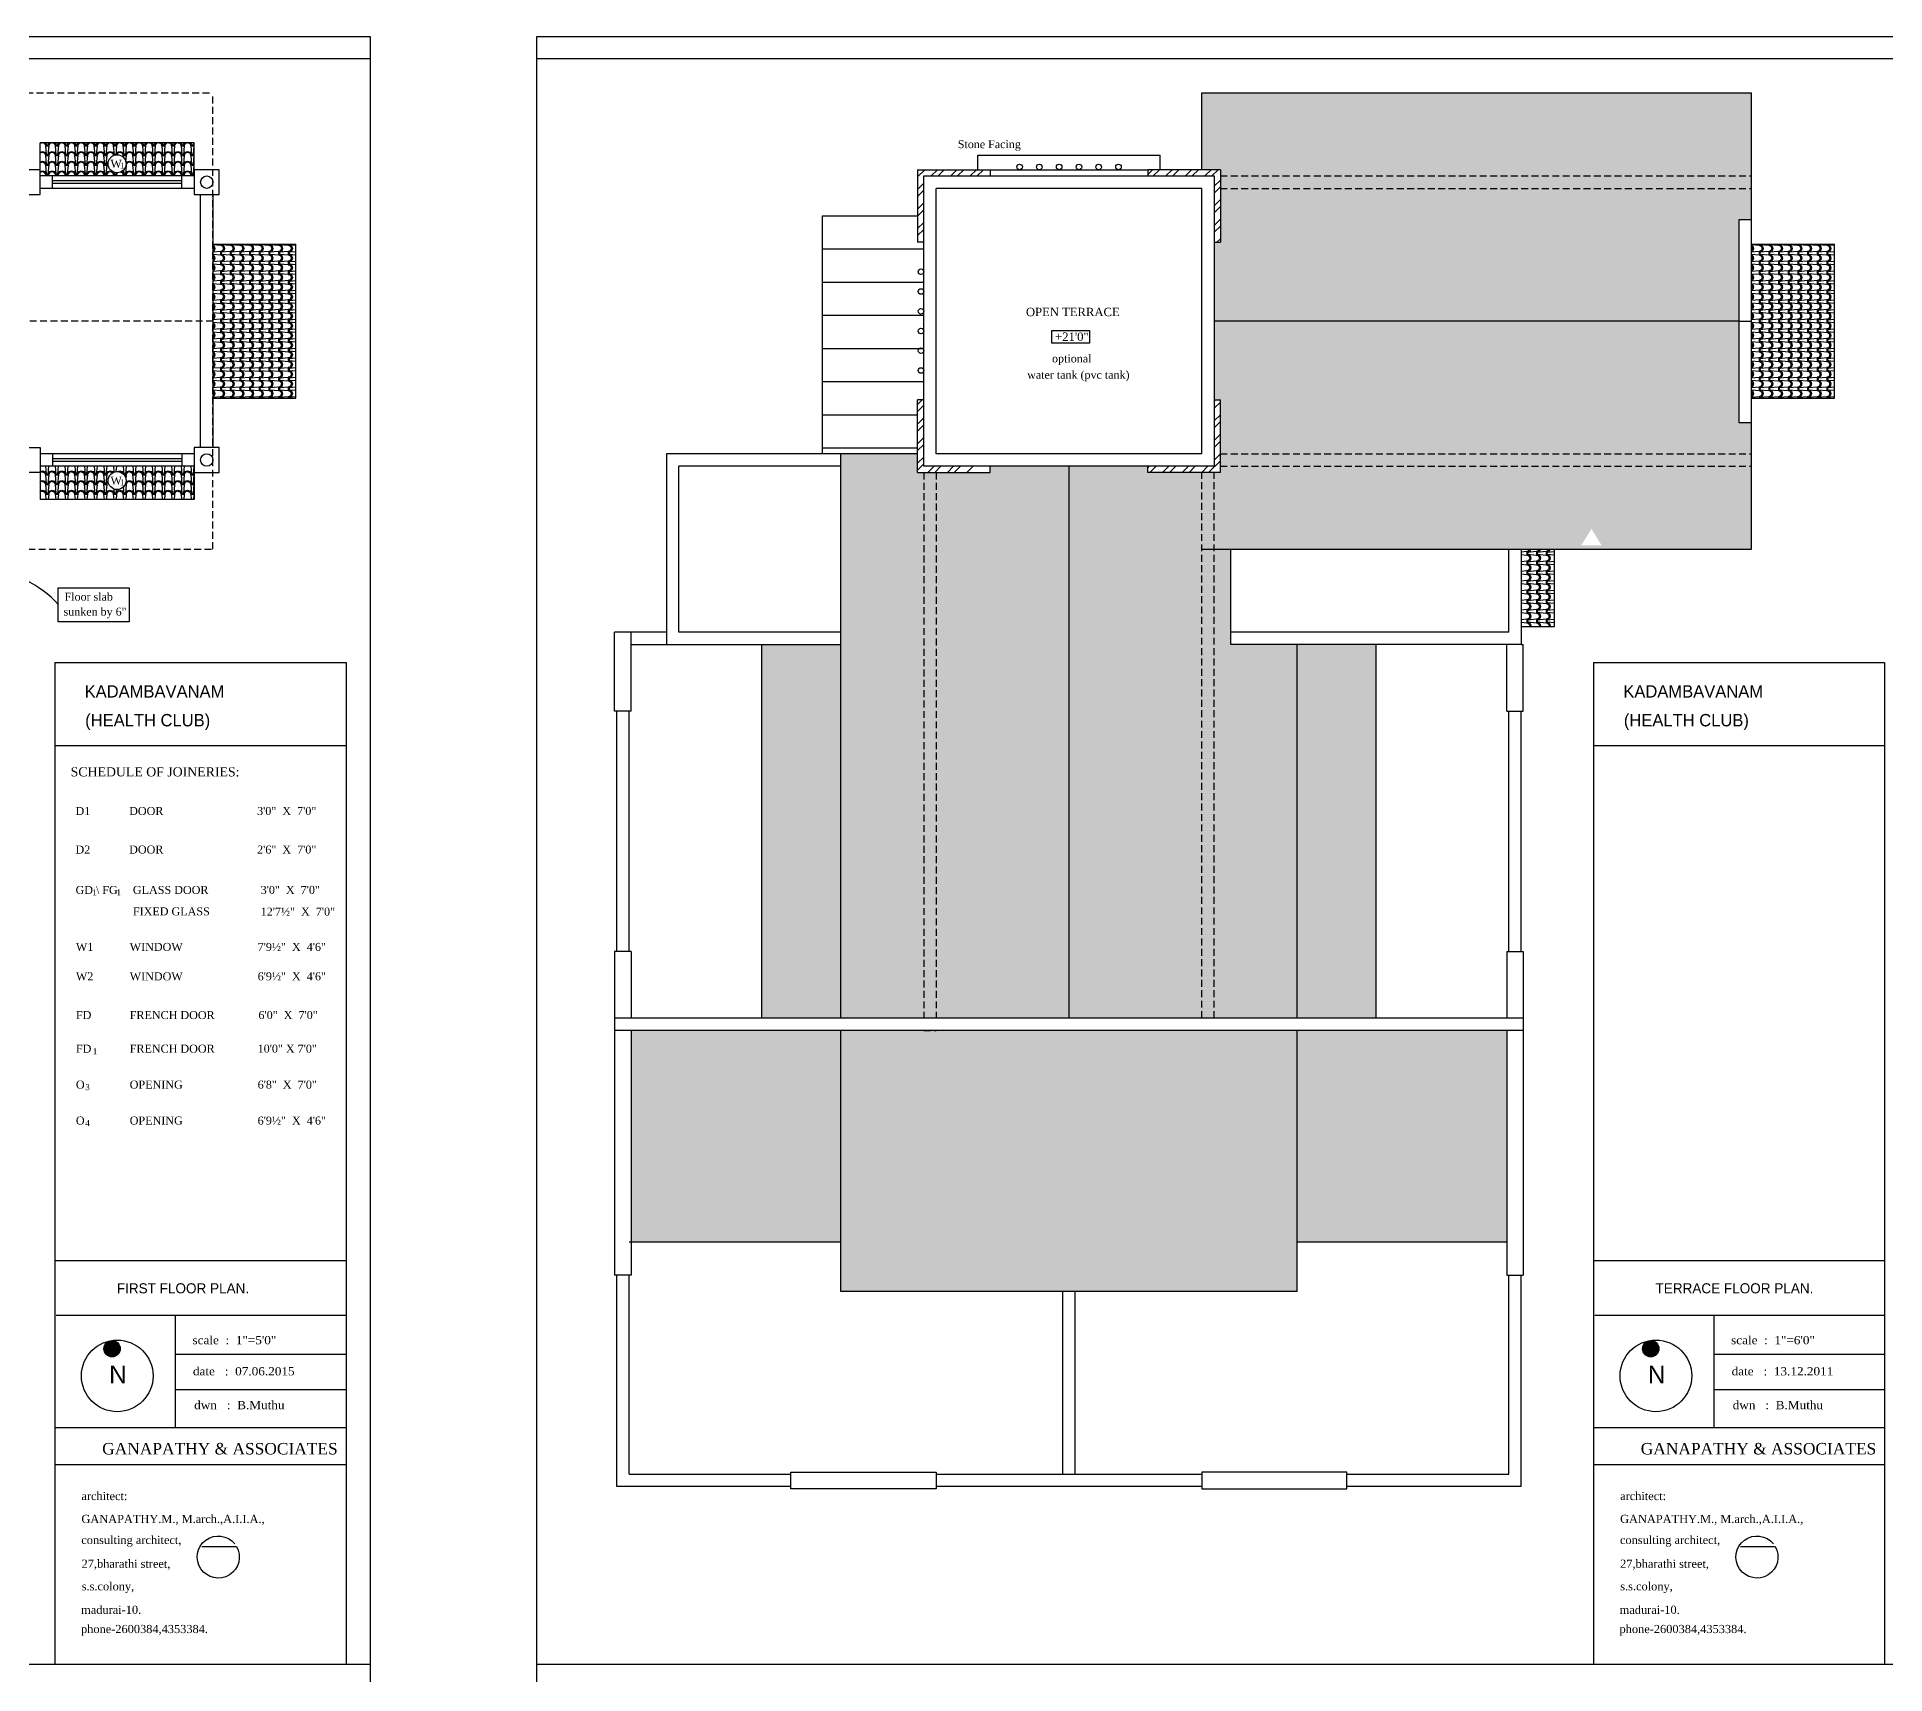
# Model space of a CAD drawing. Extents: x 12259 to 18078, y -1461 to 1911.
# Drawn here: x 15658 to 16994, y -330 to 854 of the extents above; entities that cross this region are included whole.
import ezdxf
from ezdxf.enums import TextEntityAlignment as Align

# ---------------------------------------------------------------- set-up
doc = ezdxf.new("R2010")
doc.units = 0
doc.header["$LTSCALE"] = 20
doc.header["$MEASUREMENT"] = 0
doc.linetypes.add('HIDDEN', pattern=[0.375, 0.25, -0.125])
doc.layers.get('0').update_dxf_attribs({"linetype": 'CONTINUOUS'})
for name, color, linetype in [('border', 230, 'CONTINUOUS'), ('BORTEXT', 2, 'CONTINUOUS'), ('DETTEXT', 7, 'CONTINUOUS'), ('door text', 2, 'CONTINUOUS'), ('Roof lilne', 31, 'CONTINUOUS'), ('Stone', 8, 'CONTINUOUS'), ('text', 2, 'CONTINUOUS'), ('TEXTS', 2, 'CONTINUOUS'), ('Thatti', 21, 'CONTINUOUS'), ('TILE', 22, 'CONTINUOUS'), ('wall', 13, 'CONTINUOUS'), ('window', 4, 'CONTINUOUS'), ('window sill', 5, 'CONTINUOUS'), ('WOOD', 7, 'CONTINUOUS')]:
    doc.layers.add(name, color=color, linetype=linetype)
doc.layers.add('correct', color=230, linetype='CONTINUOUS', plot=False)
doc.styles.add('STYLE1', font='arial_2.ttf', dxfattribs={"width": 0.75, "oblique": 25})
doc.styles.add('style3', font='times_2.ttf')
doc.styles.add('style4', font='boos1_1.ttf')
doc.styles.add('style5', font='times_2.ttf')
pattern_1 = [(274.9697, (61.23866, 1517.04105), (-6.999939149, 84.0000073606), [6.464304, -155.143247]), (180, (61.799, 1510.601), (-7, -7), [0.56, -6.44]), (0, (54.799, 1510.041), (7, 7), [1.96, -5.04]), (90, (56.759, 1510.041), (-7, 7), [0.7, -6.3]), (270, (61.239, 1510.741), (7, -7), [0.7, -6.3]), (0, (61.239, 1510.041), (7, 7), [0.56, -6.44]), (0, (54.799, 1510.601), (7, 7), [1.4, -5.6]), (85.0303, (56.19866, 1510.60105), (6.999939149, 84.0000073606), [6.464304, -155.143247]), (52.6961, (56.19866, 1510.95105), (-90.999901229, -119.000075192), [1.848056, -182.95725]), (18.4349, (57.3187, 1512.421), (14.00000304, 6.99998882), [1.770874, -20.365065]), (341.5651, (58.9987, 1512.981), (-14.00000304, 6.99998882), [1.770874, -20.365065]), (307.3039, (60.67866, 1512.42105), (90.999901229, -119.000075192), [1.848056, -182.95725]), (20.2249, (57.66866, 1511.93105), (-76.99998085, -28.000058349), [1.417395, -140.321804]), (339.7751, (58.99866, 1512.42105), (76.99998085, -28.000058349), [1.417395, -140.321804]), (307.4054, (60.32866, 1511.93105), (70.000069668, -90.999947255), [1.498063, -148.308475]), (52.5946, (56.75866, 1510.74105), (-70.000069668, -90.999947255), [1.498063, -148.308475])]
pattern_2 = [(274.9697, (1173.68804, 1517.04105), (-6.999939149, 84.0000073606), [6.464304, -155.143247]), (180, (1174.248, 1510.601), (-7, -7), [0.56, -6.44]), (0, (1167.248, 1510.041), (7, 7), [1.96, -5.04]), (90, (1169.208, 1510.041), (-7, 7), [0.7, -6.3]), (270, (1173.688, 1510.741), (7, -7), [0.7, -6.3]), (0, (1173.688, 1510.041), (7, 7), [0.56, -6.44]), (0, (1167.248, 1510.601), (7, 7), [1.4, -5.6]), (85.0303, (1168.64804, 1510.60105), (6.999939149, 84.0000073606), [6.464304, -155.143247]), (52.6961, (1168.64804, 1510.95105), (-90.999901229, -119.000075192), [1.848056, -182.95725]), (18.4349, (1169.768, 1512.421), (14.00000304, 6.99998882), [1.770874, -20.365065]), (341.5651, (1171.448, 1512.981), (-14.00000304, 6.99998882), [1.770874, -20.365065]), (307.3039, (1173.12804, 1512.42105), (90.999901229, -119.000075192), [1.848056, -182.95725]), (20.2249, (1170.11804, 1511.93105), (-76.99998085, -28.000058349), [1.417395, -140.321804]), (339.7751, (1171.44804, 1512.42105), (76.99998085, -28.000058349), [1.417395, -140.321804]), (307.4054, (1172.77804, 1511.93105), (70.000069668, -90.999947255), [1.498063, -148.308475]), (52.5946, (1169.20804, 1510.74105), (-70.000069668, -90.999947255), [1.498063, -148.308475])]
pattern_3 = [(184.9697, (1174.24804, 1503.60105), (84.0000073606, 6.999939149), [6.464304, -155.143247]), (90, (1167.808, 1503.041), (-7, 7), [0.56, -6.44]), (270, (1167.248, 1510.041), (7, -7), [1.96, -5.04]), (0, (1167.248, 1508.081), (7, 7), [0.7, -6.3]), (180, (1167.948, 1503.601), (-7, -7), [0.7, -6.3]), (270, (1167.248, 1503.601), (7, -7), [0.56, -6.44]), (270, (1167.808, 1510.041), (7, -7), [1.4, -5.6]), (355.0303, (1167.80804, 1508.64105), (84.0000073606, -6.999939149), [6.464304, -155.143247]), (322.6961, (1168.15804, 1508.64105), (-119.000075192, 90.999901229), [1.848056, -182.95725]), (288.4349, (1169.628, 1507.521), (6.99998882, -14.00000304), [1.770874, -20.365065]), (251.5651, (1170.188, 1505.841), (6.99998882, 14.00000304), [1.770874, -20.365065]), (217.3039, (1169.62804, 1504.16105), (-119.000075192, -90.999901229), [1.848056, -182.95725]), (290.2249, (1169.13804, 1507.17105), (-28.000058349, 76.99998085), [1.417395, -140.321804]), (249.7751, (1169.62804, 1505.84105), (-28.000058349, -76.99998085), [1.417395, -140.321804]), (217.4054, (1169.13804, 1504.51105), (-90.999947255, -70.000069668), [1.498063, -148.308475]), (322.5946, (1167.94804, 1508.08105), (-90.999947255, 70.000069668), [1.498063, -148.308475])]
pattern_4 = [(45, (0, 0), (-7.071068, 7.071068), []), (45, (0, 5), (-7.071068, 7.071068), [])]

# ---------------------------------------------------------------- blocks, each defined once
blk = doc.blocks.new('*U44')
at = {"layer": 'TEXTS'}
blk.add_hatch(color=256, dxfattribs=at).paths.add_polyline_path([(-6.72, 12.42, 1), (1.52, 12.42, 1)])
for centre, radius in [((0, -1.24), 18.04), ((-2.6, 12.42), 4.12)]:
    blk.add_circle(centre, radius, dxfattribs=at)
at = {"layer": 'TEXTS', "style": 'STYLE1'}
blk.add_text('N', height=8.8, dxfattribs=at).set_placement((-4.08, -4.91))

msp = doc.modelspace()

# ---------------------------------------------------------------- hatches: boundary and pattern name
at = {"layer": 'Stone', "ltscale": 5}
h = msp.add_hatch(dxfattribs=at)
h.set_pattern_fill('STEEL', color=256, scale=80, style=0)
h.set_pattern_definition(pattern_4)
h.paths.add_polyline_path([(16347.3, 753.3), (16347.3, 757.8), (16294.8, 757.8), (16294.8, 705.3), (16299.3, 705.3), (16299.3, 753.3)])
h = msp.add_hatch(dxfattribs=at)
h.set_pattern_fill('STEEL', color=256, scale=80, style=0)
h.set_pattern_definition(pattern_4)
h.paths.add_polyline_path([(16509.3, 753.3), (16509.3, 705.3), (16513.8, 705.3), (16513.8, 757.8), (16461.3, 757.8), (16461.3, 753.3)])
h = msp.add_hatch(dxfattribs=at)
h.set_pattern_fill('STEEL', color=256, scale=80, style=0)
h.set_pattern_definition(pattern_4)
h.paths.add_polyline_path([(16294.8, 538.8), (16335.3, 538.8), (16335.3, 543.3), (16299.3, 543.3), (16299.3, 591.3), (16294.8, 591.3)])
h = msp.add_hatch(dxfattribs=at)
h.set_pattern_fill('STEEL', color=256, scale=80, style=0)
h.set_pattern_definition(pattern_4)
h.paths.add_polyline_path([(16513.8, 591.3), (16509.3, 591.3), (16509.3, 543.3), (16461.3, 543.3), (16461.3, 538.8), (16513.8, 538.8)])
h.paths.add_polyline_path([(16476.3, 540.3), (16498.9, 540.3), (16498.9, 524), (16476.3, 524)], flags=9)
at = {"layer": 'Thatti'}
h = msp.add_hatch(dxfattribs=at)
h.set_pattern_fill('SPANTILE', color=8, scale=7, style=0)
h.set_pattern_definition(pattern_2)
h.paths.add_polyline_path([(16087.8, 135.3), (16087.8, -17.7), (16239.3, -17.7), (16239.3, 135.3)])
h = msp.add_hatch(dxfattribs=at)
h.set_pattern_fill('SPANTILE', color=8, scale=7, style=0)
h.set_pattern_definition(pattern_2)
h.paths.add_polyline_path([(16720.8, -17.7), (16720.8, 135.3), (16569.3, 135.3), (16569.3, -17.7)])
at = {"layer": 'TILE'}
h = msp.add_hatch(dxfattribs=at)
h.set_pattern_fill('SPANTILE', color=256, scale=7, style=0)
h.set_pattern_definition([(85.0303, (33.64822, 1242.02325), (-6.999939149, -84.0000073606), [6.464304, -155.143247]), (180, (34.208, 1248.463), (-7, 7), [0.56, -6.44]), (0, (27.208, 1249.023), (7, -7), [1.96, -5.04]), (270, (29.168, 1249.023), (-7, -7), [0.7, -6.3]), (90, (33.648, 1248.323), (7, 7), [0.7, -6.3]), (0, (33.648, 1249.023), (7, -7), [0.56, -6.44]), (0, (27.208, 1248.463), (7, -7), [1.4, -5.6]), (274.9697, (28.60822, 1248.46325), (6.999939149, -84.0000073606), [6.464304, -155.143247]), (307.3039, (28.60822, 1248.11325), (-90.999901229, 119.000075192), [1.848056, -182.95725]), (341.5651, (29.7282, 1246.6433), (14.00000304, -6.99998882), [1.770874, -20.365065]), (18.4349, (31.4082, 1246.0833), (-14.00000304, -6.99998882), [1.770874, -20.365065]), (52.6961, (33.08822, 1246.64325), (90.999901229, 119.000075192), [1.848056, -182.95725]), (339.7751, (30.07822, 1247.13325), (-76.99998085, 28.000058349), [1.417395, -140.321804]), (20.2249, (31.40822, 1246.64325), (76.99998085, 28.000058349), [1.417395, -140.321804]), (52.5946, (32.73822, 1247.13325), (70.000069668, 90.999947255), [1.498063, -148.308475]), (307.4054, (29.16822, 1248.32325), (-70.000069668, 90.999947255), [1.498063, -148.308475])])
h.paths.add_polyline_path([(16897.8, 813.3), (16897.8, 721.8), (16888.8, 721.8), (16888.8, 648.3), (16509.3, 648.3), (16509.3, 705.3), (16513.8, 705.3), (16513.8, 757.8), (16500.3, 757.8), (16500.3, 813.3)])
h = msp.add_hatch(dxfattribs=at)
h.set_pattern_fill('SPANTILE', color=256, scale=7, style=0)
h.set_pattern_definition(pattern_1)
edge = h.paths.add_edge_path()
edge.add_arc((15716.1, 762.1), 6.51, 0, 360)
h.paths.add_polyline_path([(15771.9, 753.3), (15771.9, 777.3), (15660.4, 777.3), (15660.4, 753.3)])
h = msp.add_hatch(dxfattribs=at)
h.set_pattern_fill('SPANTILE', color=256, scale=7, angle=270, style=0)
h.set_pattern_definition([(184.9697, (61.79866, 1503.60105), (84.0000073606, 6.999939149), [6.464304, -155.143247]), (90, (55.359, 1503.041), (-7, 7), [0.56, -6.44]), (270, (54.799, 1510.041), (7, -7), [1.96, -5.04]), (0, (54.799, 1508.081), (7, 7), [0.7, -6.3]), (180, (55.499, 1503.601), (-7, -7), [0.7, -6.3]), (270, (54.799, 1503.601), (7, -7), [0.56, -6.44]), (270, (55.359, 1510.041), (7, -7), [1.4, -5.6]), (355.0303, (55.35866, 1508.64105), (84.0000073606, -6.999939149), [6.464304, -155.143247]), (322.6961, (55.70866, 1508.64105), (-119.000075192, 90.999901229), [1.848056, -182.95725]), (288.4349, (57.1787, 1507.521), (6.99998882, -14.00000304), [1.770874, -20.365065]), (251.5651, (57.7387, 1505.841), (6.99998882, 14.00000304), [1.770874, -20.365065]), (217.3039, (57.17866, 1504.16105), (-119.000075192, -90.999901229), [1.848056, -182.95725]), (290.2249, (56.68866, 1507.17105), (-28.000058349, 76.99998085), [1.417395, -140.321804]), (249.7751, (57.17866, 1505.84105), (-28.000058349, -76.99998085), [1.417395, -140.321804]), (217.4054, (56.68866, 1504.51105), (-90.999947255, -70.000069668), [1.498063, -148.308475]), (322.5946, (55.49866, 1508.08105), (-90.999947255, 70.000069668), [1.498063, -148.308475])])
h.paths.add_polyline_path([(15845.4, 704), (15785.4, 704), (15785.4, 592.5), (15845.4, 592.5)])
h = msp.add_hatch(dxfattribs=at)
h.set_pattern_fill('SPANTILE', color=8, scale=7, style=0)
h.set_pattern_definition(pattern_3)
h.paths.add_polyline_path([(16957.8, 704), (16897.8, 704), (16897.8, 592.5), (16957.8, 592.5)])
h = msp.add_hatch(dxfattribs=at)
h.set_pattern_fill('SPANTILE', color=256, scale=7, style=0)
h.set_pattern_definition([(274.9697, (33.64822, 54.55754), (-6.999939149, 84.0000073606), [6.464304, -155.143247]), (180, (34.208, 48.1175), (-7, -7), [0.56, -6.44]), (0, (27.208, 47.5575), (7, 7), [1.96, -5.04]), (90, (29.168, 47.5575), (-7, 7), [0.7, -6.3]), (270, (33.648, 48.2575), (7, -7), [0.7, -6.3]), (0, (33.648, 47.5575), (7, 7), [0.56, -6.44]), (0, (27.208, 48.1175), (7, 7), [1.4, -5.6]), (85.0303, (28.60822, 48.11754), (6.999939149, 84.0000073606), [6.464304, -155.143247]), (52.6961, (28.60822, 48.46754), (-90.999901229, -119.000075192), [1.848056, -182.95725]), (18.4349, (29.7282, 49.9375), (14.00000304, 6.99998882), [1.770874, -20.365065]), (341.5651, (31.4082, 50.4975), (-14.00000304, 6.99998882), [1.770874, -20.365065]), (307.3039, (33.08822, 49.93754), (90.999901229, -119.000075192), [1.848056, -182.95725]), (20.2249, (30.07822, 49.44754), (-76.99998085, -28.000058349), [1.417395, -140.321804]), (339.7751, (31.40822, 49.93754), (76.99998085, -28.000058349), [1.417395, -140.321804]), (307.4054, (32.73822, 49.44754), (70.000069668, -90.999947255), [1.498063, -148.308475]), (52.5946, (29.16822, 48.25754), (-70.000069668, -90.999947255), [1.498063, -148.308475])])
h.paths.add_polyline_path([(16897.8, 483.3), (16897.8, 574.8), (16888.8, 574.8), (16888.8, 648.3), (16509.3, 648.3), (16509.3, 591.3), (16513.8, 591.3), (16513.8, 538.8), (16500.3, 538.8), (16500.3, 483.3)])
h.paths.add_polyline_path([(16789.4, 486.1), (16782.1, 498), (16774.7, 486.1)], flags=16)
h = msp.add_hatch(dxfattribs=at)
h.set_pattern_fill('SPANTILE', color=256, scale=7, angle=270, style=0)
h.set_pattern_definition([(184.9697, (52.38106, 1503.60105), (84.0000073606, 6.999939149), [6.464304, -155.143247]), (90, (45.941, 1503.041), (-7, 7), [0.56, -6.44]), (270, (45.381, 1510.041), (7, -7), [1.96, -5.04]), (0, (45.381, 1508.081), (7, 7), [0.7, -6.3]), (180, (46.081, 1503.601), (-7, -7), [0.7, -6.3]), (270, (45.381, 1503.601), (7, -7), [0.56, -6.44]), (270, (45.941, 1510.041), (7, -7), [1.4, -5.6]), (355.0303, (45.94106, 1508.64105), (84.0000073606, -6.999939149), [6.464304, -155.143247]), (322.6961, (46.29106, 1508.64105), (-119.000075192, 90.999901229), [1.848056, -182.95725]), (288.4349, (47.761, 1507.521), (6.99998882, -14.00000304), [1.770874, -20.365065]), (251.5651, (48.321, 1505.841), (6.99998882, 14.00000304), [1.770874, -20.365065]), (217.3039, (47.76106, 1504.16105), (-119.000075192, -90.999901229), [1.848056, -182.95725]), (290.2249, (47.27106, 1507.17105), (-28.000058349, 76.99998085), [1.417395, -140.321804]), (249.7751, (47.76106, 1505.84105), (-28.000058349, -76.99998085), [1.417395, -140.321804]), (217.4054, (47.27106, 1504.51105), (-90.999947255, -70.000069668), [1.498063, -148.308475]), (322.5946, (46.08106, 1508.08105), (-90.999947255, 70.000069668), [1.498063, -148.308475])])
h.paths.add_polyline_path([(16347.3, 543.3), (16347.3, 538.8), (16294.8, 538.8), (16294.8, 552.3), (16239.3, 552.3), (16239.3, 144.3), (16404.3, 144.3), (16404.3, 543.3)])
h = msp.add_hatch(dxfattribs=at)
h.set_pattern_fill('SPANTILE', color=256, scale=7, style=0)
h.set_pattern_definition(pattern_1)
edge = h.paths.add_edge_path()
edge.add_arc((15716.1, 533), 6.51, 0, 360)
h.paths.add_polyline_path([(15771.9, 519.3), (15771.9, 543.3), (15660.4, 543.3), (15660.4, 519.3)])
h = msp.add_hatch(dxfattribs=at)
h.set_pattern_fill('SPANTILE', color=256, scale=7, angle=270, style=0)
h.set_pattern_definition([(355.0303, (32756.31548, 1503.60105), (-84.0000073606, 6.999939149), [6.464304, -155.143247]), (90, (32762.7555, 1503.041), (7, 7), [0.56, -6.44]), (270, (32763.3155, 1510.041), (-7, -7), [1.96, -5.04]), (180, (32763.3155, 1508.081), (-7, 7), [0.7, -6.3]), (7e-15, (32762.6155, 1503.601), (7, -7), [0.7, -6.3]), (270, (32763.3155, 1503.601), (-7, -7), [0.56, -6.44]), (270, (32762.7555, 1510.041), (-7, -7), [1.4, -5.6]), (184.9697, (32762.75548, 1508.64105), (-84.0000073606, -6.999939149), [6.464304, -155.143247]), (217.3039, (32762.40548, 1508.64105), (119.000075192, 90.999901229), [1.848056, -182.95725]), (251.5651, (32760.9355, 1507.521), (-6.99998882, -14.00000304), [1.770874, -20.365065]), (288.4349, (32760.3755, 1505.841), (-6.99998882, 14.00000304), [1.770874, -20.365065]), (322.6961, (32760.93548, 1504.16105), (119.000075192, -90.999901229), [1.848056, -182.95725]), (249.7751, (32761.42548, 1507.17105), (28.000058349, 76.99998085), [1.417395, -140.321804]), (290.2249, (32760.93548, 1505.84105), (28.000058349, -76.99998085), [1.417395, -140.321804]), (322.5946, (32761.42548, 1504.51105), (90.999947255, -70.000069668), [1.498063, -148.308475]), (217.4054, (32762.61548, 1508.08105), (90.999947255, 70.000069668), [1.498063, -148.308475])])
h.paths.add_polyline_path([(16521.3, 414.3), (16521.3, 483.3), (16500.3, 483.3), (16500.3, 538.8), (16461.3, 538.8), (16461.3, 543.3), (16404.3, 543.3), (16404.3, 144.3), (16569.3, 144.3), (16569.3, 414.3)])
h = msp.add_hatch(dxfattribs=at)
h.set_pattern_fill('SPANTILE', color=8, scale=7, style=0)
h.set_pattern_definition(pattern_3)
h.paths.add_polyline_path([(16731.3, 442.5), (16731.3, 427.5), (16755.3, 427.5), (16755.3, 483.3), (16731.3, 483.3)])
h = msp.add_hatch(dxfattribs=at)
h.set_pattern_fill('SPANTILE', color=8, scale=7, style=0)
h.set_pattern_definition([(355.0303, (26610.94927, -398.81697), (-84.000007361, 6.999939149), [6.464304, -155.143247]), (90, (26617.389, -399.377), (7, 7), [0.56, -6.44]), (270, (26617.949, -392.377), (-7, -7), [1.96, -5.04]), (180, (26617.949, -394.337), (-7, 7), [0.7, -6.3]), (7e-15, (26617.249, -398.817), (7, -7), [0.7, -6.3]), (270, (26617.949, -398.817), (-7, -7), [0.56, -6.44]), (270, (26617.389, -392.377), (-7, -7), [1.4, -5.6]), (184.9697, (26617.38927, -393.77697), (-84.000007361, -6.999939149), [6.464304, -155.143247]), (217.3039, (26617.03927, -393.77697), (119.000075192, 90.999901229), [1.848056, -182.95725]), (251.5651, (26615.5693, -394.897), (-6.9999888, -14.00000304), [1.770874, -20.365065]), (288.4349, (26615.0093, -396.577), (-6.9999888, 14.00000304), [1.770874, -20.365065]), (322.6961, (26615.56927, -398.25697), (119.000075192, -90.999901229), [1.848056, -182.95725]), (249.7751, (26616.05927, -395.24697), (28.000058349, 76.99998085), [1.417395, -140.321804]), (290.2249, (26615.56927, -396.57697), (28.000058349, -76.99998085), [1.417395, -140.321804]), (322.5946, (26616.05927, -397.90697), (90.999947255, -70.000069668), [1.498063, -148.308475]), (217.4054, (26617.24927, -394.33697), (90.999947255, 70.000069668), [1.498063, -148.308475])])
h.paths.add_polyline_path([(16239.3, 144.3), (16239.3, 414.3), (16182.3, 414.3), (16182.3, 144.3)])
h = msp.add_hatch(dxfattribs=at)
h.set_pattern_fill('SPANTILE', color=8, scale=7, style=0)
h.set_pattern_definition([(184.9697, (6197.74727, -398.81697), (84.000007361, 6.999939149), [6.464304, -155.143247]), (90, (6191.307, -399.377), (-7, 7), [0.56, -6.44]), (270, (6190.747, -392.377), (7, -7), [1.96, -5.04]), (0, (6190.747, -394.337), (7, 7), [0.7, -6.3]), (180, (6191.447, -398.817), (-7, -7), [0.7, -6.3]), (270, (6190.747, -398.817), (7, -7), [0.56, -6.44]), (270, (6191.307, -392.377), (7, -7), [1.4, -5.6]), (355.0303, (6191.30727, -393.77697), (84.000007361, -6.999939149), [6.464304, -155.143247]), (322.6961, (6191.65727, -393.77697), (-119.000075192, 90.999901229), [1.848056, -182.95725]), (288.4349, (6193.1273, -394.897), (6.9999888, -14.00000304), [1.770874, -20.365065]), (251.5651, (6193.6873, -396.577), (6.9999888, 14.00000304), [1.770874, -20.365065]), (217.3039, (6193.12727, -398.25697), (-119.000075192, -90.999901229), [1.848056, -182.95725]), (290.2249, (6192.63727, -395.24697), (-28.000058349, 76.99998085), [1.417395, -140.321804]), (249.7751, (6193.12727, -396.57697), (-28.000058349, -76.99998085), [1.417395, -140.321804]), (217.4054, (6192.63727, -397.90697), (-90.999947255, -70.000069668), [1.498063, -148.308475]), (322.5946, (6191.44727, -394.33697), (-90.999947255, 70.000069668), [1.498063, -148.308475])])
h.paths.add_polyline_path([(16569.3, 414.3), (16569.3, 144.3), (16626.3, 144.3), (16626.3, 414.3)])
h = msp.add_hatch(dxfattribs=at)
h.set_pattern_fill('SPANTILE', color=256, scale=7, style=0)
h.set_pattern_definition([(274.9697, (51.82106, 1517.04105), (-6.999939149, 84.0000073606), [6.464304, -155.143247]), (180, (52.381, 1510.601), (-7, -7), [0.56, -6.44]), (0, (45.381, 1510.041), (7, 7), [1.96, -5.04]), (90, (47.341, 1510.041), (-7, 7), [0.7, -6.3]), (270, (51.821, 1510.741), (7, -7), [0.7, -6.3]), (0, (51.821, 1510.041), (7, 7), [0.56, -6.44]), (0, (45.381, 1510.601), (7, 7), [1.4, -5.6]), (85.0303, (46.78106, 1510.60105), (6.999939149, 84.0000073606), [6.464304, -155.143247]), (52.6961, (46.78106, 1510.95105), (-90.999901229, -119.000075192), [1.848056, -182.95725]), (18.4349, (47.901, 1512.421), (14.00000304, 6.99998882), [1.770874, -20.365065]), (341.5651, (49.581, 1512.981), (-14.00000304, 6.99998882), [1.770874, -20.365065]), (307.3039, (51.26106, 1512.42105), (90.999901229, -119.000075192), [1.848056, -182.95725]), (20.2249, (48.25106, 1511.93105), (-76.99998085, -28.000058349), [1.417395, -140.321804]), (339.7751, (49.58106, 1512.42105), (76.99998085, -28.000058349), [1.417395, -140.321804]), (307.4054, (50.91106, 1511.93105), (70.000069668, -90.999947255), [1.498063, -148.308475]), (52.5946, (47.34106, 1510.74105), (-70.000069668, -90.999947255), [1.498063, -148.308475])])
h.paths.add_polyline_path([(16239.3, 135.3), (16239.3, -53.6), (16569.3, -53.6), (16569.3, 135.3)])

# ---------------------------------------------------------------- linework, layer by layer
for p, q in [((16338.3, 768.3), (16470.3, 768.3)), ((16338.3, 757.8), (16338.3, 768.3)), ((16470.3, 757.8), (16470.3, 768.3))]:
    msp.add_line(p, q)
at = {"color": 8}
for p, q in [((16347.3, 757.8), (16461.3, 757.8)), ((16294.8, 724.3), (16225.8, 724.3)), ((16225.8, 724.3), (16225.8, 552.3)), ((16299.3, 700.3), (16225.8, 700.3)), ((16299.3, 676.3), (16225.8, 676.3)), ((16299.3, 652.3), (16225.8, 652.3)), ((16299.3, 628.3), (16225.8, 628.3)), ((16299.3, 604.3), (16225.8, 604.3)), ((16294.8, 580.3), (16225.8, 580.3)), ((16294.8, 556.3), (16225.8, 556.3))]:
    msp.add_line(p, q, dxfattribs=at)
at = {"layer": 'border'}
for p, q in [((15899.3, 838), (14906.9, 838)), ((17011.8, 838), (16019.3, 838)), ((15899.3, -323.3), (14906.9, -323.3)), ((17011.8, -323.3), (16019.3, -323.3))]:
    msp.add_line(p, q, dxfattribs=at)
at = {"layer": 'border', "color": 13}
for p, q in [((15671, 401.3), (15671, -323.3)), ((15671, 401.3), (15881.6, 401.3)), ((15881.6, 401.3), (15881.6, -323.3)), ((16783.5, 401.3), (16783.5, -323.3)), ((16783.5, 401.3), (16994, 401.3)), ((16994, 401.3), (16994, -323.3)), ((15671, 341.4), (15881.6, 341.4)), ((16783.5, 341.4), (16994, 341.4)), ((15671, -31.2), (15881.6, -31.2)), ((16783.5, -31.2), (16994, -31.2)), ((15672, -70.7), (15881.6, -70.7)), ((16784.4, -70.7), (16994, -70.7))]:
    msp.add_line(p, q, dxfattribs=at)
at = {"layer": 'BORTEXT', "color": 13}
for p, q in [((15758, -70.7), (15758, -151.9)), ((16870.5, -70.7), (16870.5, -151.9)), ((15758, -98.9), (15881.6, -98.9)), ((16870.5, -98.9), (16994, -98.9)), ((15758, -124.5), (15881.6, -124.5)), ((16870.5, -124.5), (16994, -124.5))]:
    msp.add_line(p, q, dxfattribs=at)
at = {"layer": 'BORTEXT', "color": 2}
for points in [[(15777.3, -238), (15802.4, -238, -26.384304), (15801.1, -236.1)], [(16889.8, -238), (16914.9, -238, -26.384304), (16913.6, -236.1)]]:
    msp.add_lwpolyline(points, format="xyb", dxfattribs=at)
at = {"layer": 'correct', "color": 3}
for points in [[(14906.9, -339.1), (15899.3, -339.1), (15899.3, 853.8), (14906.9, 853.8)], [(16019.3, -339.1), (17011.8, -339.1), (17011.8, 853.8), (16019.3, 853.8)]]:
    msp.add_lwpolyline(points, close=True, dxfattribs=at)
at = {"layer": 'DETTEXT'}
msp.add_lwpolyline([(15673.6, 455.5), (15724.8, 455.5), (15724.8, 430.9), (15673.6, 430.9)], close=True, dxfattribs=at)
msp.add_arc((15618.2, 394), 74.1, 41.5575, 133.7671, dxfattribs=at)
at = {"layer": 'door text', "color": 7}
for centre in [(15716.1, 762.1), (15716.1, 533)]:
    msp.add_circle(centre, 6.51, dxfattribs=at)
at = {"layer": 'Roof lilne', "linetype": 'HIDDEN'}
for p, q in [((15387.9, 813.3), (15785.4, 813.3)), ((15785.4, 483.3), (15785.4, 813.3)), ((15785.4, 648.3), (15387.9, 648.3)), ((15396.9, 483.3), (15785.4, 483.3))]:
    msp.add_line(p, q, dxfattribs=at)
at = {"layer": 'Roof lilne'}
for p, q in [((16500.3, 813.3), (16897.8, 813.3)), ((16500.3, 757.8), (16500.3, 813.3)), ((16897.8, 721.8), (16897.8, 813.3)), ((15771.9, 777.3), (15660.4, 777.3)), ((15660.4, 753.3), (15660.4, 777.3)), ((15771.9, 753.3), (15771.9, 777.3)), ((15785.4, 704), (15845.4, 704)), ((15845.4, 592.5), (15845.4, 704)), ((16897.8, 704), (16957.8, 704)), ((16957.8, 592.5), (16957.8, 704)), ((16888.8, 648.3), (16509.3, 648.3)), ((15785.4, 592.5), (15845.4, 592.5)), ((16897.8, 592.5), (16957.8, 592.5)), ((16897.8, 483.3), (16897.8, 574.8)), ((16294.8, 552.3), (16239.3, 552.3)), ((16294.8, 552.3), (16239.3, 552.3)), ((16239.3, 144.3), (16239.3, 552.3)), ((15660.4, 543.3), (15660.4, 519.3)), ((15771.9, 543.3), (15771.9, 519.3)), ((16404.3, 543.3), (16404.3, 144.3)), ((15771.9, 519.3), (15660.4, 519.3)), ((16500.3, 483.3), (16897.8, 483.3)), ((16521.3, 414.3), (16521.3, 483.3)), ((16755.3, 427.5), (16755.3, 483.3)), ((16182.3, 144.3), (16182.3, 414.3)), ((16569.3, 414.3), (16521.3, 414.3)), ((16569.3, 144.3), (16569.3, 414.3)), ((16626.3, 144.3), (16626.3, 414.3)), ((16731.3, 427.5), (16755.3, 427.5)), ((16239.3, -53.6), (16239.3, 135.3)), ((16569.3, -53.6), (16569.3, 135.3)), ((16086.3, -17.7), (16239.3, -17.7)), ((16569.3, -17.7), (16720.9, -17.7)), ((16569.3, -53.6), (16239.3, -53.6))]:
    msp.add_line(p, q, dxfattribs=at)
at = {"layer": 'text', "color": 13}
for p, q in [((15671, -151.9), (15881.6, -151.9)), ((16783.5, -151.9), (16994, -151.9)), ((15671, -178.6), (15881.6, -178.6)), ((16783.5, -178.6), (16994, -178.6))]:
    msp.add_line(p, q, dxfattribs=at)
at = {"layer": 'text'}
msp.add_lwpolyline([(16391.9, 641.5), (16419.1, 641.5), (16419.1, 632.4), (16391.9, 632.4)], close=True, dxfattribs=at)
at = {"layer": 'wall'}
for p, q in [((15669.4, 753.3), (15660.4, 753.3)), ((15669.4, 744.3), (15669.4, 753.3)), ((15771.9, 753.3), (15762.9, 753.3)), ((15762.9, 744.3), (15762.9, 753.3)), ((16294.8, 757.8), (16347.3, 757.8)), ((16294.8, 757.8), (16294.8, 705.3)), ((16299.3, 753.3), (16347.3, 753.3)), ((16299.3, 705.3), (16299.3, 753.3)), ((16347.3, 757.8), (16347.3, 753.3)), ((16513.8, 757.8), (16461.3, 757.8)), ((16461.3, 757.8), (16461.3, 753.3)), ((16461.3, 753.3), (16509.3, 753.3)), ((16509.3, 753.3), (16509.3, 705.3)), ((16513.8, 757.8), (16513.8, 705.3)), ((15669.4, 744.3), (15660.4, 744.3)), ((15771.9, 744.3), (15762.9, 744.3)), ((15776.4, 556.8), (15776.4, 739.8)), ((15785.4, 739.8), (15785.4, 556.8)), ((16299.3, 705.3), (16294.8, 705.3)), ((16509.3, 705.3), (16513.8, 705.3)), ((16294.8, 538.8), (16294.8, 591.3)), ((16299.3, 591.3), (16294.8, 591.3)), ((16299.3, 543.3), (16299.3, 591.3)), ((16509.3, 591.3), (16513.8, 591.3)), ((16509.3, 591.3), (16509.3, 543.3)), ((16513.8, 538.8), (16513.8, 591.3)), ((15669.4, 552.3), (15660.4, 552.3)), ((15669.4, 552.3), (15669.4, 543.3)), ((15771.9, 552.3), (15762.9, 552.3)), ((15762.9, 552.3), (15762.9, 543.3)), ((15669.4, 543.3), (15660.4, 543.3)), ((15771.9, 543.3), (15762.9, 543.3)), ((16294.8, 538.8), (16347.3, 538.8)), ((16347.3, 543.3), (16299.3, 543.3)), ((16347.3, 538.8), (16347.3, 543.3)), ((16509.3, 543.3), (16461.3, 543.3)), ((16461.3, 538.8), (16461.3, 543.3)), ((16513.8, 538.8), (16461.3, 538.8))]:
    msp.add_line(p, q, dxfattribs=at)
at = {"layer": 'wall', "color": 2}
for p, q in [((16347.3, 753.3), (16461.3, 753.3)), ((16308.3, 552.3), (16308.3, 744.3)), ((16500.3, 744.3), (16308.3, 744.3)), ((16500.3, 552.3), (16500.3, 744.3)), ((16888.8, 721.8), (16897.8, 721.8)), ((16888.8, 648.3), (16888.8, 721.8)), ((16897.8, 648.3), (16897.8, 721.8)), ((16299.3, 591.3), (16299.3, 705.3)), ((16509.3, 705.3), (16509.3, 591.3)), ((16888.8, 574.8), (16888.8, 648.3)), ((16888.8, 648.3), (16897.8, 648.3)), ((16897.8, 574.8), (16897.8, 648.3)), ((16897.8, 574.8), (16888.8, 574.8)), ((16500.3, 552.3), (16308.3, 552.3)), ((16461.3, 543.3), (16347.3, 543.3)), ((16075.8, 144.3), (16732.8, 144.3)), ((16075.8, 144.3), (16075.8, 135.3)), ((16732.8, 135.3), (16075.8, 135.3)), ((16732.8, 144.3), (16732.8, 135.3))]:
    msp.add_line(p, q, dxfattribs=at)
at = {"layer": 'wall', "color": 0, "linetype": 'HIDDEN'}
for p, q in [((16513.8, 753.3), (16897.8, 753.3)), ((16513.8, 744.3), (16897.8, 744.3)), ((16513.8, 552.3), (16897.8, 552.3)), ((16299.3, 538.8), (16299.3, 144.3)), ((16308.3, 538.8), (16308.3, 144.3)), ((16500.3, 144.3), (16500.3, 538.8)), ((16509.3, 144.3), (16509.3, 538.8)), ((16513.8, 543.3), (16897.8, 543.3)), ((16299.3, 135.3), (16308.3, 135.3)), ((16509.3, 135.3), (16500.3, 135.3))]:
    msp.add_line(p, q, dxfattribs=at)
at = {"layer": 'wall', "color": 0}
for p, q in [((16113.3, 552.3), (16113.3, 414.3)), ((16239.3, 552.3), (16113.3, 552.3)), ((16122.3, 423.3), (16122.3, 543.3)), ((16239.3, 543.3), (16122.3, 543.3)), ((16722.3, 423.3), (16722.3, 483.3)), ((16731.3, 483.3), (16731.3, 414.3)), ((16113.3, 414.3), (16239.3, 414.3)), ((16239.3, 423.3), (16122.3, 423.3)), ((16722.3, 423.3), (16521.3, 423.3)), ((16731.3, 414.3), (16569.3, 414.3))]:
    msp.add_line(p, q, dxfattribs=at)
at = {"layer": 'wall', "color": 8}
for p, q in [((16087.8, 423.3), (16075.8, 423.3)), ((16075.8, 366.3), (16075.8, 423.3)), ((16113.3, 423.3), (16087.8, 423.3)), ((16087.8, 366.3), (16087.8, 423.3)), ((16087.8, 414.3), (16113.3, 414.3)), ((16720.8, 366.3), (16720.8, 414.3)), ((16731.3, 414.3), (16732.8, 414.3)), ((16732.8, 366.3), (16732.8, 414.3)), ((16087.8, 366.3), (16075.8, 366.3)), ((16077.3, 192.3), (16077.3, 366.3)), ((16086.3, 192.3), (16086.3, 366.3)), ((16720.8, 366.3), (16732.8, 366.3)), ((16722.3, 192.3), (16722.3, 366.3)), ((16731.3, 192.3), (16731.3, 366.3)), ((16087.8, 192.3), (16075.8, 192.3)), ((16075.8, 192.3), (16075.8, 144.3)), ((16087.8, 192.3), (16087.8, 144.3)), ((16720.8, 192.3), (16732.8, 192.3)), ((16720.8, 192.3), (16720.8, 144.3)), ((16732.8, 192.3), (16732.8, 144.3)), ((16075.8, 135.3), (16075.8, -41.7)), ((16087.8, 135.3), (16087.8, -41.7)), ((16720.8, 135.3), (16720.8, -41.7)), ((16732.8, 135.3), (16732.8, -41.7)), ((16087.8, -41.7), (16075.8, -41.7)), ((16077.3, -194.7), (16077.3, -41.7)), ((16086.3, -185.7), (16086.3, -41.7)), ((16720.8, -41.7), (16732.8, -41.7)), ((16722.3, -185.7), (16722.3, -41.7)), ((16731.3, -194.7), (16731.3, -41.7)), ((16399.8, -185.7), (16399.8, -53.6)), ((16408.8, -185.7), (16408.8, -53.6)), ((16086.3, -185.7), (16203.3, -185.7)), ((16203.3, -196.2), (16203.3, -184.2)), ((16203.3, -184.2), (16308.3, -184.2)), ((16308.3, -184.2), (16308.3, -196.2)), ((16308.3, -185.7), (16500.3, -185.7)), ((16605.3, -184.2), (16500.3, -184.2)), ((16500.3, -184.2), (16500.3, -196.2)), ((16605.3, -196.2), (16605.3, -184.2)), ((16605.3, -185.7), (16722.3, -185.7)), ((16203.3, -194.7), (16077.3, -194.7)), ((16308.3, -196.2), (16203.3, -196.2)), ((16500.3, -194.7), (16308.3, -194.7)), ((16500.3, -196.2), (16605.3, -196.2)), ((16731.3, -194.7), (16605.3, -194.7))]:
    msp.add_line(p, q, dxfattribs=at)
at = {"layer": 'wall'}
for points in [[(15660.4, 757.8), (15642.4, 757.8), (15642.4, 739.8), (15660.4, 739.8)], [(15789.9, 757.8), (15771.9, 757.8), (15771.9, 739.8), (15789.9, 739.8)], [(15660.4, 538.8), (15642.4, 538.8), (15642.4, 556.8), (15660.4, 556.8)], [(15789.9, 556.8), (15771.9, 556.8), (15771.9, 538.8), (15789.9, 538.8)]]:
    msp.add_lwpolyline(points, close=True, dxfattribs=at)
at = {"layer": 'window'}
for p, q in [((15762.9, 749.8), (15669.4, 749.8)), ((15762.9, 747.8), (15669.4, 747.8)), ((15762.9, 548.8), (15669.4, 548.8)), ((15762.9, 546.8), (15669.4, 546.8))]:
    msp.add_line(p, q, dxfattribs=at)
at = {"layer": 'window sill'}
for p, q in [((15762.9, 753.3), (15669.4, 753.3)), ((15762.9, 744.3), (15669.4, 744.3)), ((15762.9, 552.3), (15669.4, 552.3)), ((15762.9, 543.3), (15669.4, 543.3))]:
    msp.add_line(p, q, dxfattribs=at)
at = {"layer": 'WOOD', "color": 8}
for centre in [(16368.6, 759.8), (16382.9, 759.8), (16397.2, 759.8), (16411.5, 759.8), (16425.8, 759.8), (16440.1, 759.8), (16297.3, 684), (16297.3, 669.7), (16297.3, 655.4), (16297.3, 641.1), (16297.3, 626.9), (16297.3, 612.6)]:
    msp.add_circle(centre, 2, dxfattribs=at)
at = {"layer": 'WOOD'}
for centre in [(15780.9, 748.8), (15780.9, 547.8)]:
    msp.add_circle(centre, 4.5, dxfattribs=at)

# ---------------------------------------------------------------- block references
at = {"layer": 'text', "xscale": 1.435897435896777, "yscale": 1.435897435896777, "zscale": 1.435897435896777}
for p in [(15716.2, -112.8), (16828.7, -112.8)]:
    msp.add_blockref('*U44', p, dxfattribs=at)

# ---------------------------------------------------------------- texts
at = {"layer": 'BORTEXT'}
for s, height, style, p in [('KADAMBAVANAM', 8.947, 'style4', (15692.6, 376)), ('KADAMBAVANAM', 8.947, 'style4', (16805.1, 376)), ('SCHEDULE OF JOINERIES:  ', 6.611, 'style5', (15682.5, 319)), ('D1', 5.79, 'style5', (15686, 291.1)), ('DOOR', 5.79, 'style5', (15724.8, 291.1)), ('3\'0"  X  7\'0"', 5.787, 'style5', (15817.3, 291.1)), ('D2', 5.79, 'style5', (15686, 263.2)), ('DOOR', 5.79, 'style5', (15724.8, 263.2)), ('2\'6"  X  7\'0"', 5.787, 'style5', (15817.3, 263.2)), ('GLASS DOOR', 5.79, 'style5', (15727.5, 234)), ('3\'0"  X  7\'0"', 5.787, 'style5', (15819.9, 234)), ('FIXED GLASS', 5.787, 'style5', (15727.5, 218.5)), ('12\'7½"  X  7\'0"', 5.787, 'style5', (15819.9, 218.3)), ('W1', 5.79, 'style5', (15686.3, 192.8)), ('WINDOW', 5.79, 'style5', (15725.2, 192.8)), ('7\'9½"  X  4\'6"', 5.787, 'style5', (15817.7, 192.8)), ('W2', 5.79, 'style5', (15686.3, 171.5)), ('WINDOW', 5.79, 'style5', (15725.2, 171.5)), ('6\'9½"  X  4\'6"', 5.787, 'style5', (15817.7, 171.5)), ('FD', 5.79, 'style5', (15686.3, 143.5)), ('FRENCH DOOR', 5.787, 'style5', (15725.2, 143.5)), ('6\'0"  X  7\'0"', 5.787, 'style5', (15818.3, 143.5)), ('FD', 5.79, 'style5', (15686.3, 119.2)), ('FRENCH DOOR', 5.787, 'style5', (15725.2, 119.2)), ('10\'0" X 7\'0"', 5.787, 'style5', (15817.7, 119.2)), ('O', 5.79, 'style5', (15686.3, 93.2)), ('OPENING', 5.79, 'style5', (15725.2, 93.2)), ('6\'8"  X  7\'0"', 5.787, 'style5', (15817.7, 93.2)), ('O', 5.79, 'style5', (15686.3, 67.2)), ('OPENING', 5.79, 'style5', (15725.2, 67.2)), ('6\'9½"  X  4\'6"', 5.787, 'style5', (15817.7, 67.2)), ('FIRST FLOOR PLAN.', 7.315, 'style4', (15715.9, -54.9)), ('TERRACE FLOOR PLAN.', 7.315, 'style4', (16828.4, -54.9))]:
    msp.add_text(s, height=height, dxfattribs=dict(at, style=style)).set_placement(p)
at = {"layer": 'BORTEXT', "color": 0, "style": 'style4'}
for p in [(15693, 355.2), (16805.5, 355.2)]:
    msp.add_text('(HEALTH CLUB)', height=8.947, dxfattribs=at).set_placement(p)
at = {"layer": 'BORTEXT', "color": 7, "style": 'style3', "width": 1.061034}
for s, p in [('scale  :  1"=5\'0"', (15770.6, -91.7)), ('scale  :  1"=6\'0"', (16883, -91.7)), ('date   :  07.06.2015', (15770.9, -114.2)), ('date   :  13.12.2011', (16883.4, -114.2)), ('dwn   :  B.Muthu', (15771.8, -138.7)), ('dwn   :  B.Muthu', (16884.2, -138.7))]:
    msp.add_text(s, height=5.966, dxfattribs=at).set_placement(p)
at = {"layer": 'BORTEXT', "color": 13, "style": 'style5'}
for p in [(15705.3, -171.4), (16817.7, -171.4)]:
    msp.add_text('GANAPATHY & ASSOCIATES', height=8.316, dxfattribs=at).set_placement(p)
at = {"layer": 'BORTEXT', "color": 2, "style": 'style5'}
for s, height, p in [('architect:', 5.91, (15690.3, -204.4)), ('architect:', 5.91, (16802.8, -204.4)), ('GANAPATHY.M., M.arch.,A.I.I.A.,', 5.914, (15690.3, -221)), ('GANAPATHY.M., M.arch.,A.I.I.A.,', 5.914, (16802.8, -221)), ('consulting architect,', 5.914, (15690.2, -236.2)), ('consulting architect,', 5.914, (16802.7, -236.2)), ('27,bharathi street,', 5.914, (15690.4, -253.4)), ('27,bharathi street,', 5.914, (16802.8, -253.4)), ('s.s.colony,', 5.914, (15690.5, -269.7)), ('s.s.colony,', 5.914, (16802.9, -269.7)), ('madurai-10.', 5.914, (15690.1, -286.7)), ('madurai-10.', 5.914, (16802.5, -286.7)), ('phone-2600384,4353384.', 5.914, (15690, -300.6)), ('phone-2600384,4353384.', 5.914, (16802.4, -300.6))]:
    msp.add_text(s, height=height, dxfattribs=at).set_placement(p)
at = {"layer": 'DETTEXT', "style": 'style5'}
for s, p in [('Stone Facing', (16323.9, 773.4)), ('sunken by 6"', (15677.4, 435.3)), ('Floor slab', (15678.1, 446.1))]:
    msp.add_text(s, height=5.75, dxfattribs=at).set_placement(p)
for s, p in [('optional', (16406.3, 618.4)), ('water tank (pvc tank)', (16411.1, 606.6))]:
    msp.add_text(s, height=5.75, dxfattribs=at).set_placement(p, align=Align.CENTER)
at = {"layer": 'door text', "style": 'style5'}
for s, p in [('W', (15711.3, 759.2)), ('W', (15711.3, 530.1)), ('GD \\ FG', (15686.1, 234))]:
    msp.add_text(s, height=5.75, dxfattribs=at).set_placement(p)
at = {"layer": 'door text', "color": 0, "style": 'style5'}
for s, p in [('1', (15718.2, 758.6)), ('1', (15718.2, 529.6)), ('1', (15698.2, 233)), ('1', (15715.6, 233)), ('1', (15698.5, 118.1)), ('3', (15693.1, 92.1)), ('4', (15693.1, 66.2))]:
    msp.add_text(s, height=4.31, dxfattribs=at).set_placement(p)
at = {"layer": 'text', "style": 'style5'}
for s, p in [('OPEN TERRACE', (16373.2, 651.9)), ('+21\'0"', (16394.3, 634))]:
    msp.add_text(s, height=6.05, dxfattribs=at).set_placement(p)

doc.saveas('drawing.dxf')
